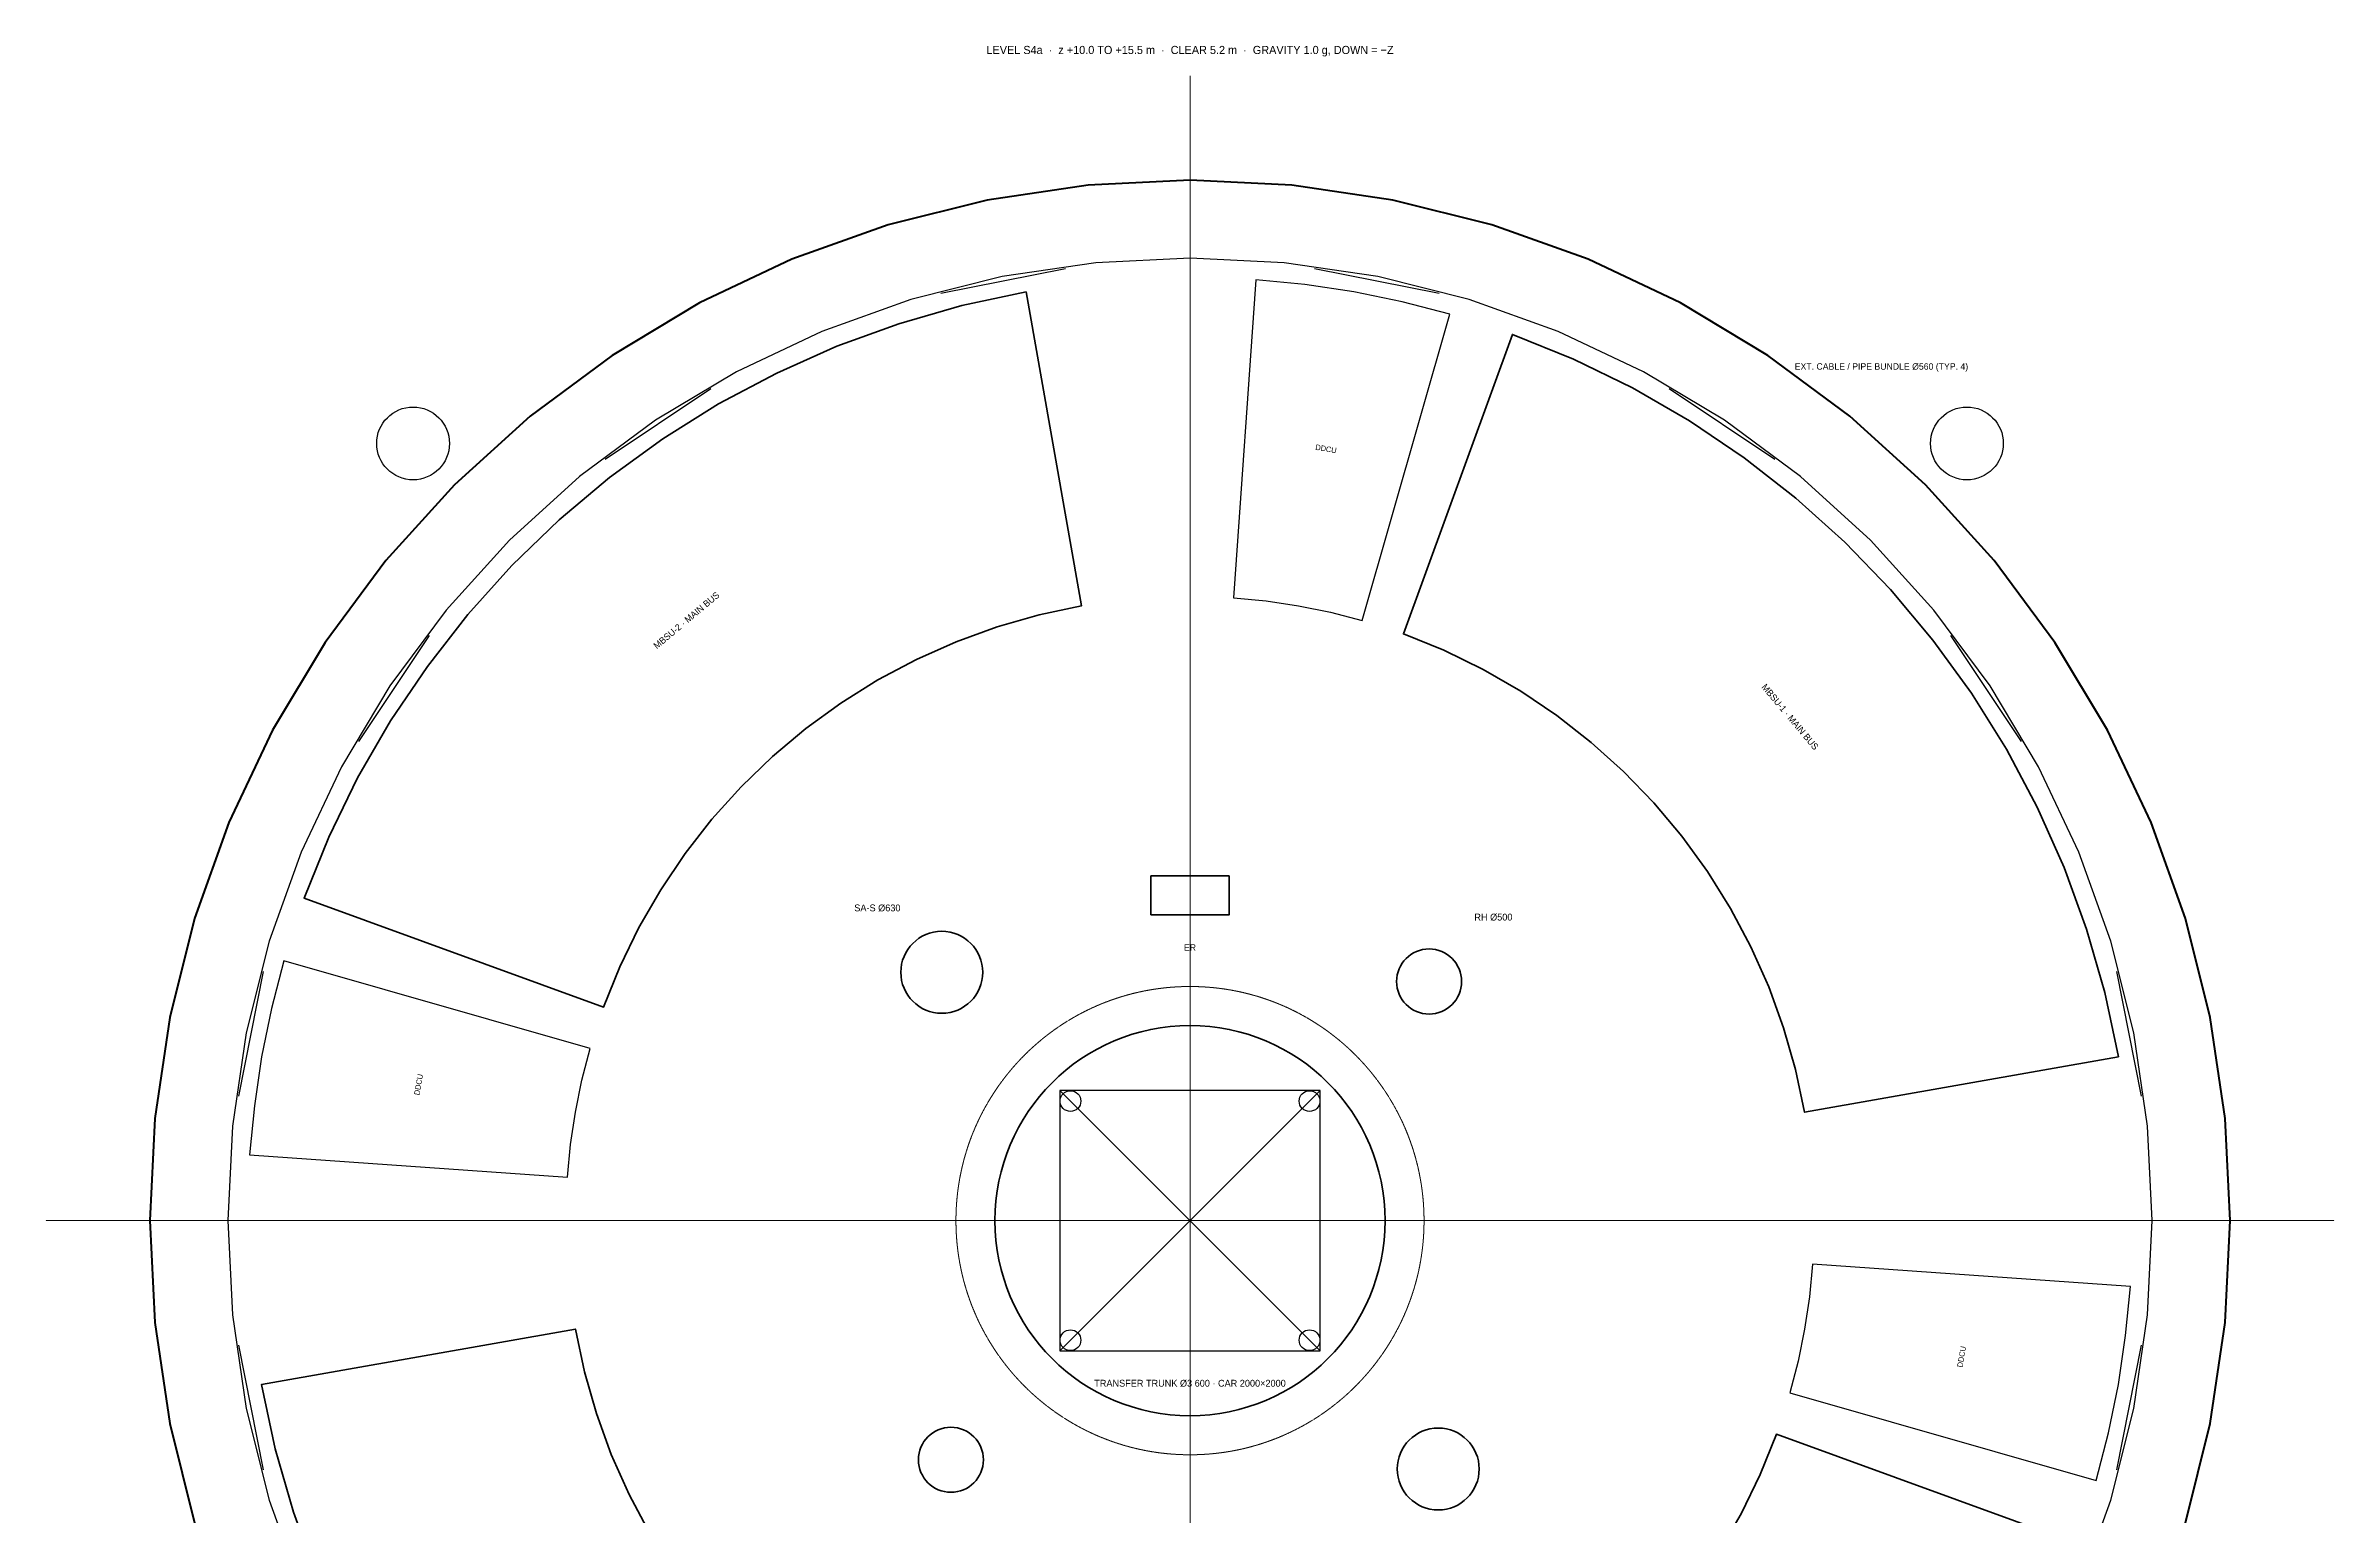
# Model space of a CAD drawing. Header units: millimetres. Extents: x 0 to 221000, y -9500 to 9035.
# Drawn here: x 135600 to 153200, y -2265 to 9032 of the extents above; entities that cross this region are included whole.
import ezdxf
from ezdxf.enums import TextEntityAlignment as Align

# ---------------------------------------------------------------- set-up
doc = ezdxf.new("R2010")
doc.units = ezdxf.units.MM
doc.linetypes.add('CENTER', pattern=[5.08, 3.175, -0.635, 0.635, -0.635])
doc.linetypes.add('DASHED', pattern=[1.524, 1.27, -0.254])
for name, color, linetype, lineweight in [('A-ANNO-NOTE', 7, 'CONTINUOUS', 18), ('A-EQPM', 30, 'CONTINUOUS', 25), ('A-GLAZ', 5, 'CONTINUOUS', 25), ('A-GRID', 9, 'CENTER', 18), ('A-HIDN', 8, 'DASHED', 18), ('A-POCHE', 7, 'CONTINUOUS', 50), ('A-WALL-SHFT', 7, 'CONTINUOUS', 35), ('E-POWR', 1, 'CONTINUOUS', 35), ('M-ANNO-TEXT', 7, 'CONTINUOUS', 25), ('M-DUCT-OAIR', 3, 'CONTINUOUS', 35), ('M-DUCT-RETN', 30, 'CONTINUOUS', 35), ('M-DUCT-SUPP', 5, 'CONTINUOUS', 35)]:
    doc.layers.add(name, color=color, linetype=linetype, lineweight=lineweight)
doc.layers.add('A-VOID', color=7, linetype='CONTINUOUS')

msp = doc.modelspace()

# ---------------------------------------------------------------- linework, layer by layer
at = {"layer": 'A-EQPM'}
for p, q in [((143400, -1000), (145400, 1000)), ((143400, 1000), (145400, -1000))]:
    msp.add_line(p, q, dxfattribs=at)
for points in [[(146398.37083, 6969.1473), (146030.89514, 7064.18297), (145658.94929, 7139.85621), (145283.55274, 7195.9596), (144905.73443, 7232.33936), (144734.83107, 4788.30744), (144984.97285, 4764.22153), (145233.51125, 4727.07721), (145479.76506, 4676.97631), (145723.05931, 4614.05614)], [(137430.8527, 1998.37083), (137335.81703, 1630.89514), (137260.14379, 1258.94929), (137204.0404, 883.55274), (137167.66064, 505.73443), (139611.69256, 334.83107), (139635.77847, 584.97285), (139672.92279, 833.51125), (139723.02369, 1079.76506), (139785.94386, 1323.05931)], [(143400, -1000), (145400, -1000), (145400, 1000), (143400, 1000)], [(151369.1473, -1998.37083), (151464.18297, -1630.89514), (151539.85621, -1258.94929), (151595.9596, -883.55274), (151632.33936, -505.73443), (149188.30744, -334.83107), (149164.22153, -584.97285), (149127.07721, -833.51125), (149076.97631, -1079.76506), (149014.05614, -1323.05931)]]:
    msp.add_lwpolyline(points, close=True, dxfattribs=at)
for centre, radius in [((138424.9477, 5975.0523), 280), ((150375.0523, 5975.0523), 280), ((143480.76118, 919.23882), 80), ((145319.23882, 919.23882), 80), ((143480.76118, -919.23882), 80), ((145319.23882, -919.23882), 80)]:
    msp.add_circle(centre, radius, dxfattribs=at)
at = {"layer": 'A-GLAZ'}
for p, q in [((143443.10223, 7317.70091), (142483.69536, 7126.86302)), ((146316.30464, 7126.86302), (145356.89777, 7317.70091)), ((140715.57884, 6394.48518), (139902.23296, 5851.02484)), ((148897.76704, 5851.02484), (148084.42116, 6394.48518)), ((138548.97516, 4497.76704), (138005.51482, 3684.42116)), ((150794.48518, 3684.42116), (150251.02484, 4497.76704)), ((137273.13698, 1916.30464), (137082.29909, 956.89777)), ((151717.70091, 956.89777), (151526.86302, 1916.30464)), ((137082.29909, -956.89777), (137273.13698, -1916.30464)), ((151526.86302, -1916.30464), (151717.70091, -956.89777))]:
    msp.add_line(p, q, dxfattribs=at)
at = {"layer": 'A-GRID'}
for q in [(144400, 8800), (135600, 0), (153200, 0), (144400, -8800)]:
    msp.add_line((144400, 0), q, dxfattribs=at)
at = {"layer": 'A-HIDN'}
msp.add_circle((144400, 0), 1800, dxfattribs=at)
at = {"layer": 'A-POCHE'}
msp.add_lwpolyline([(152055.52269, -2322.27742), (152246.28224, -1560.72258), (152361.47781, -784.13712), (152400, 0), (152361.47781, 784.13712), (152246.28224, 1560.72258), (152055.52269, 2322.27742), (151791.03626, 3061.46746), (151455.37011, 3771.17389), (151051.7569, 4444.56186), (150584.08363, 5075.14627), (150056.85425, 5656.85425), (149475.14627, 6184.08363), (148844.56186, 6651.7569), (148171.17389, 7055.37011), (147461.46746, 7391.03626), (146722.27742, 7655.52269), (145960.72258, 7846.28224), (145184.13712, 7961.47781), (144400, 8000), (143615.86288, 7961.47781), (142839.27742, 7846.28224), (142077.72258, 7655.52269), (141338.53254, 7391.03626), (140628.82611, 7055.37011), (139955.43814, 6651.7569), (139324.85373, 6184.08363), (138743.14575, 5656.85425), (138215.91637, 5075.14627), (137748.2431, 4444.56186), (137344.62989, 3771.17389), (137008.96374, 3061.46746), (136744.47731, 2322.27742), (136553.71776, 1560.72258), (136438.52219, 784.13712), (136400, 0), (136438.52219, -784.13712), (136553.71776, -1560.72258), (136744.47731, -2322.27742)], dxfattribs=at)
at = {"layer": 'A-VOID'}
msp.add_lwpolyline([(151236.70854, -2831.8574), (151481.35848, -2148.10661), (151657.81107, -1443.66838), (151764.36698, -725.32684), (151800, 0), (151764.36698, 725.32684), (151657.81107, 1443.66838), (151481.35848, 2148.10661), (151236.70854, 2831.8574), (150926.21736, 3488.33585), (150552.87513, 4111.21972), (150120.27735, 4694.5103), (149632.59018, 5232.59018), (149094.5103, 5720.27735), (148511.21972, 6152.87513), (147888.33585, 6526.21736), (147231.8574, 6836.70854), (146548.10661, 7081.35848), (145843.66838, 7257.81107), (145125.32684, 7364.36698), (144400, 7400), (143674.67316, 7364.36698), (142956.33162, 7257.81107), (142251.89339, 7081.35848), (141568.1426, 6836.70854), (140911.66415, 6526.21736), (140288.78028, 6152.87513), (139705.4897, 5720.27735), (139167.40982, 5232.59018), (138679.72265, 4694.5103), (138247.12487, 4111.21972), (137873.78264, 3488.33585), (137563.29146, 2831.8574), (137318.64152, 2148.10661), (137142.18893, 1443.66838), (137035.63302, 725.32684), (137000, 0), (137035.63302, -725.32684), (137142.18893, -1443.66838), (137318.64152, -2148.10661), (137563.29146, -2831.8574)], dxfattribs=at)
at = {"layer": 'A-WALL-SHFT'}
msp.add_lwpolyline([(144100, 2350), (144700, 2350), (144700, 2650), (144100, 2650)], close=True, dxfattribs=at)
msp.add_circle((144400, 0), 1500, dxfattribs=at)
at = {"layer": 'E-POWR'}
for points in [[(143141.05071, 7139.85621), (142646.06626, 7034.64402), (142159.62679, 6895.15974), (141684.1022, 6722.08295), (141221.80919, 6516.25684), (140775, 6278.68418), (140345.85145, 6010.5224), (139936.4543, 5713.07796), (139548.8031, 5387.79998), (139184.78645, 5036.27319), (138846.17779, 4660.21017), (138534.62679, 4261.44308), (138251.6513, 3841.91467), (137998.62995, 3403.66883), (137776.79543, 2948.84066), (137587.2285, 2479.64604), (139889.47542, 1641.69669), (140014.9818, 1952.33589), (140161.85155, 2253.4635), (140329.36914, 2543.61247), (140516.71843, 2821.36921), (140722.98667, 3085.38053), (140947.16896, 3334.36018), (141188.17309, 3567.09516), (141444.82492, 3782.45162), (141715.87406, 3979.38035), (142000, 4156.92194), (142295.8185, 4314.21142), (142601.88835, 4450.4825), (142916.71843, 4565.07128), (143238.7749, 4657.41949), (143566.48875, 4727.07721)], [(151539.85621, 1258.94929), (151434.64402, 1753.93374), (151295.15974, 2240.37321), (151122.08295, 2715.8978), (150916.25684, 3178.19081), (150678.68418, 3625), (150410.5224, 4054.14855), (150113.07796, 4463.5457), (149787.79998, 4851.1969), (149436.27319, 5215.21355), (149060.21017, 5553.82221), (148661.44308, 5865.37321), (148241.91467, 6148.3487), (147803.66883, 6401.37005), (147348.84066, 6623.20457), (146879.64604, 6812.7715), (146041.69669, 4510.52458), (146352.33589, 4385.0182), (146653.4635, 4238.14845), (146943.61247, 4070.63086), (147221.36921, 3883.28157), (147485.38053, 3677.01333), (147734.36018, 3452.83104), (147967.09516, 3211.82691), (148182.45162, 2955.17508), (148379.38035, 2684.12594), (148556.92194, 2400), (148714.21142, 2104.1815), (148850.4825, 1798.11165), (148965.07128, 1483.28157), (149057.41949, 1161.2251), (149127.07721, 833.51125)]]:
    msp.add_lwpolyline(points, close=True, dxfattribs=at)
for points in [[(140243.07806, -2400), (140085.78858, -2104.1815), (139949.5175, -1798.11165), (139834.92872, -1483.28157), (139742.58051, -1161.2251), (139672.92279, -833.51125), (137260.14379, -1258.94929), (137365.35598, -1753.93374), (137504.84026, -2240.37321), (137677.91705, -2715.8978)], [(151212.7715, -2479.64604), (148910.52458, -1641.69669), (148785.0182, -1952.33589), (148638.14845, -2253.4635), (148470.63086, -2543.61247)]]:
    msp.add_lwpolyline(points, dxfattribs=at)
at = {"layer": 'M-DUCT-OAIR'}
msp.add_circle((142561.52237, -1838.47763), 250, dxfattribs=at)
at = {"layer": 'M-DUCT-RETN'}
for centre, radius in [((146238.47763, 1838.47763), 250), ((146309.18831, -1909.18831), 315)]:
    msp.add_circle(centre, radius, dxfattribs=at)
at = {"layer": 'M-DUCT-SUPP'}
msp.add_circle((142490.81169, 1909.18831), 315, dxfattribs=at)

# ---------------------------------------------------------------- texts
at = {"layer": 'A-ANNO-NOTE'}
for s, height, p in [('LEVEL S4a  ·  z +10.0 TO +15.5 m  ·  CLEAR 5.2 m  ·  GRAVITY 1.0 g, DOWN = −Z', 62.5, (144400, 9000)), ('EXT. CABLE / PIPE BUNDLE Ø560 (TYP. 4)', 50, (149717.7573, 6566.88337)), ('ER', 50, (144400, 2100)), ('TRANSFER TRUNK Ø3 600 · CAR 2000×2000', 52.5, (144400, -1250))]:
    msp.add_text(s, height=height, dxfattribs=at).set_placement(p, align=Align.MIDDLE_CENTER)
for s, height, rotation, p in [('DDCU', 42.5, -10, (145446.23027, 5933.46671)), ('MBSU-2 · MAIN BUS', 50, 40, (140527.20465, 4615.41777)), ('MBSU-1 · MAIN BUS', 50, -50, (149015.41777, 3872.79535)), ('DDCU', 42.5, 80, (138466.53329, 1046.23027)), ('DDCU', 42.5, 80, (150333.46671, -1046.23027))]:
    msp.add_text(s, height=height, rotation=rotation, dxfattribs=at).set_placement(p, align=Align.MIDDLE_CENTER)
at = {"layer": 'M-ANNO-TEXT'}
for s, p in [('SA-S Ø630', (141995.83694, 2404.16306)), ('RH Ø500', (146733.45238, 2333.45238))]:
    msp.add_text(s, height=52.5, dxfattribs=at).set_placement(p, align=Align.MIDDLE_CENTER)

doc.saveas('drawing.dxf')
